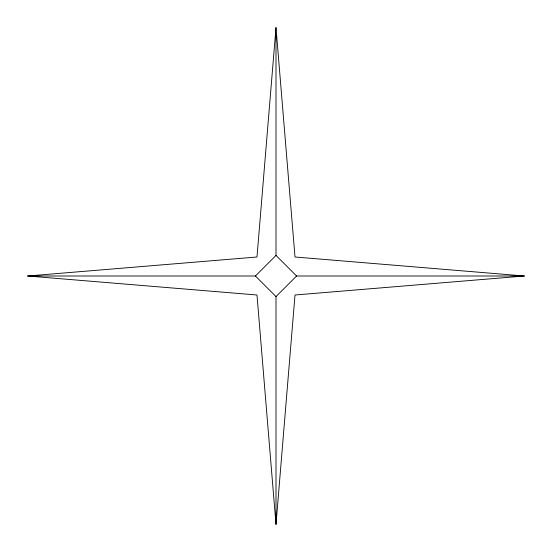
<?xml version="1.0" encoding="UTF-8"?>
<svg xmlns="http://www.w3.org/2000/svg" width="552" height="552" viewBox="0 0 552 552"><rect width="100%" height="100%" fill="white"/><g stroke="black" fill="none" stroke-linecap="round" stroke-linejoin="round"><path stroke-width="0.83" d="M276 27.6L256.997 256.997L27.6 276L256.997 295.003L276 524.4L295.003 295.003L524.4 276L295.003 256.997L276 27.6L276 255.424L255.424 276L27.6 276M276 524.4L276 296.576L296.576 276L524.4 276M276 255.424L296.576 276M255.424 276L276 296.576"/></g></svg>
